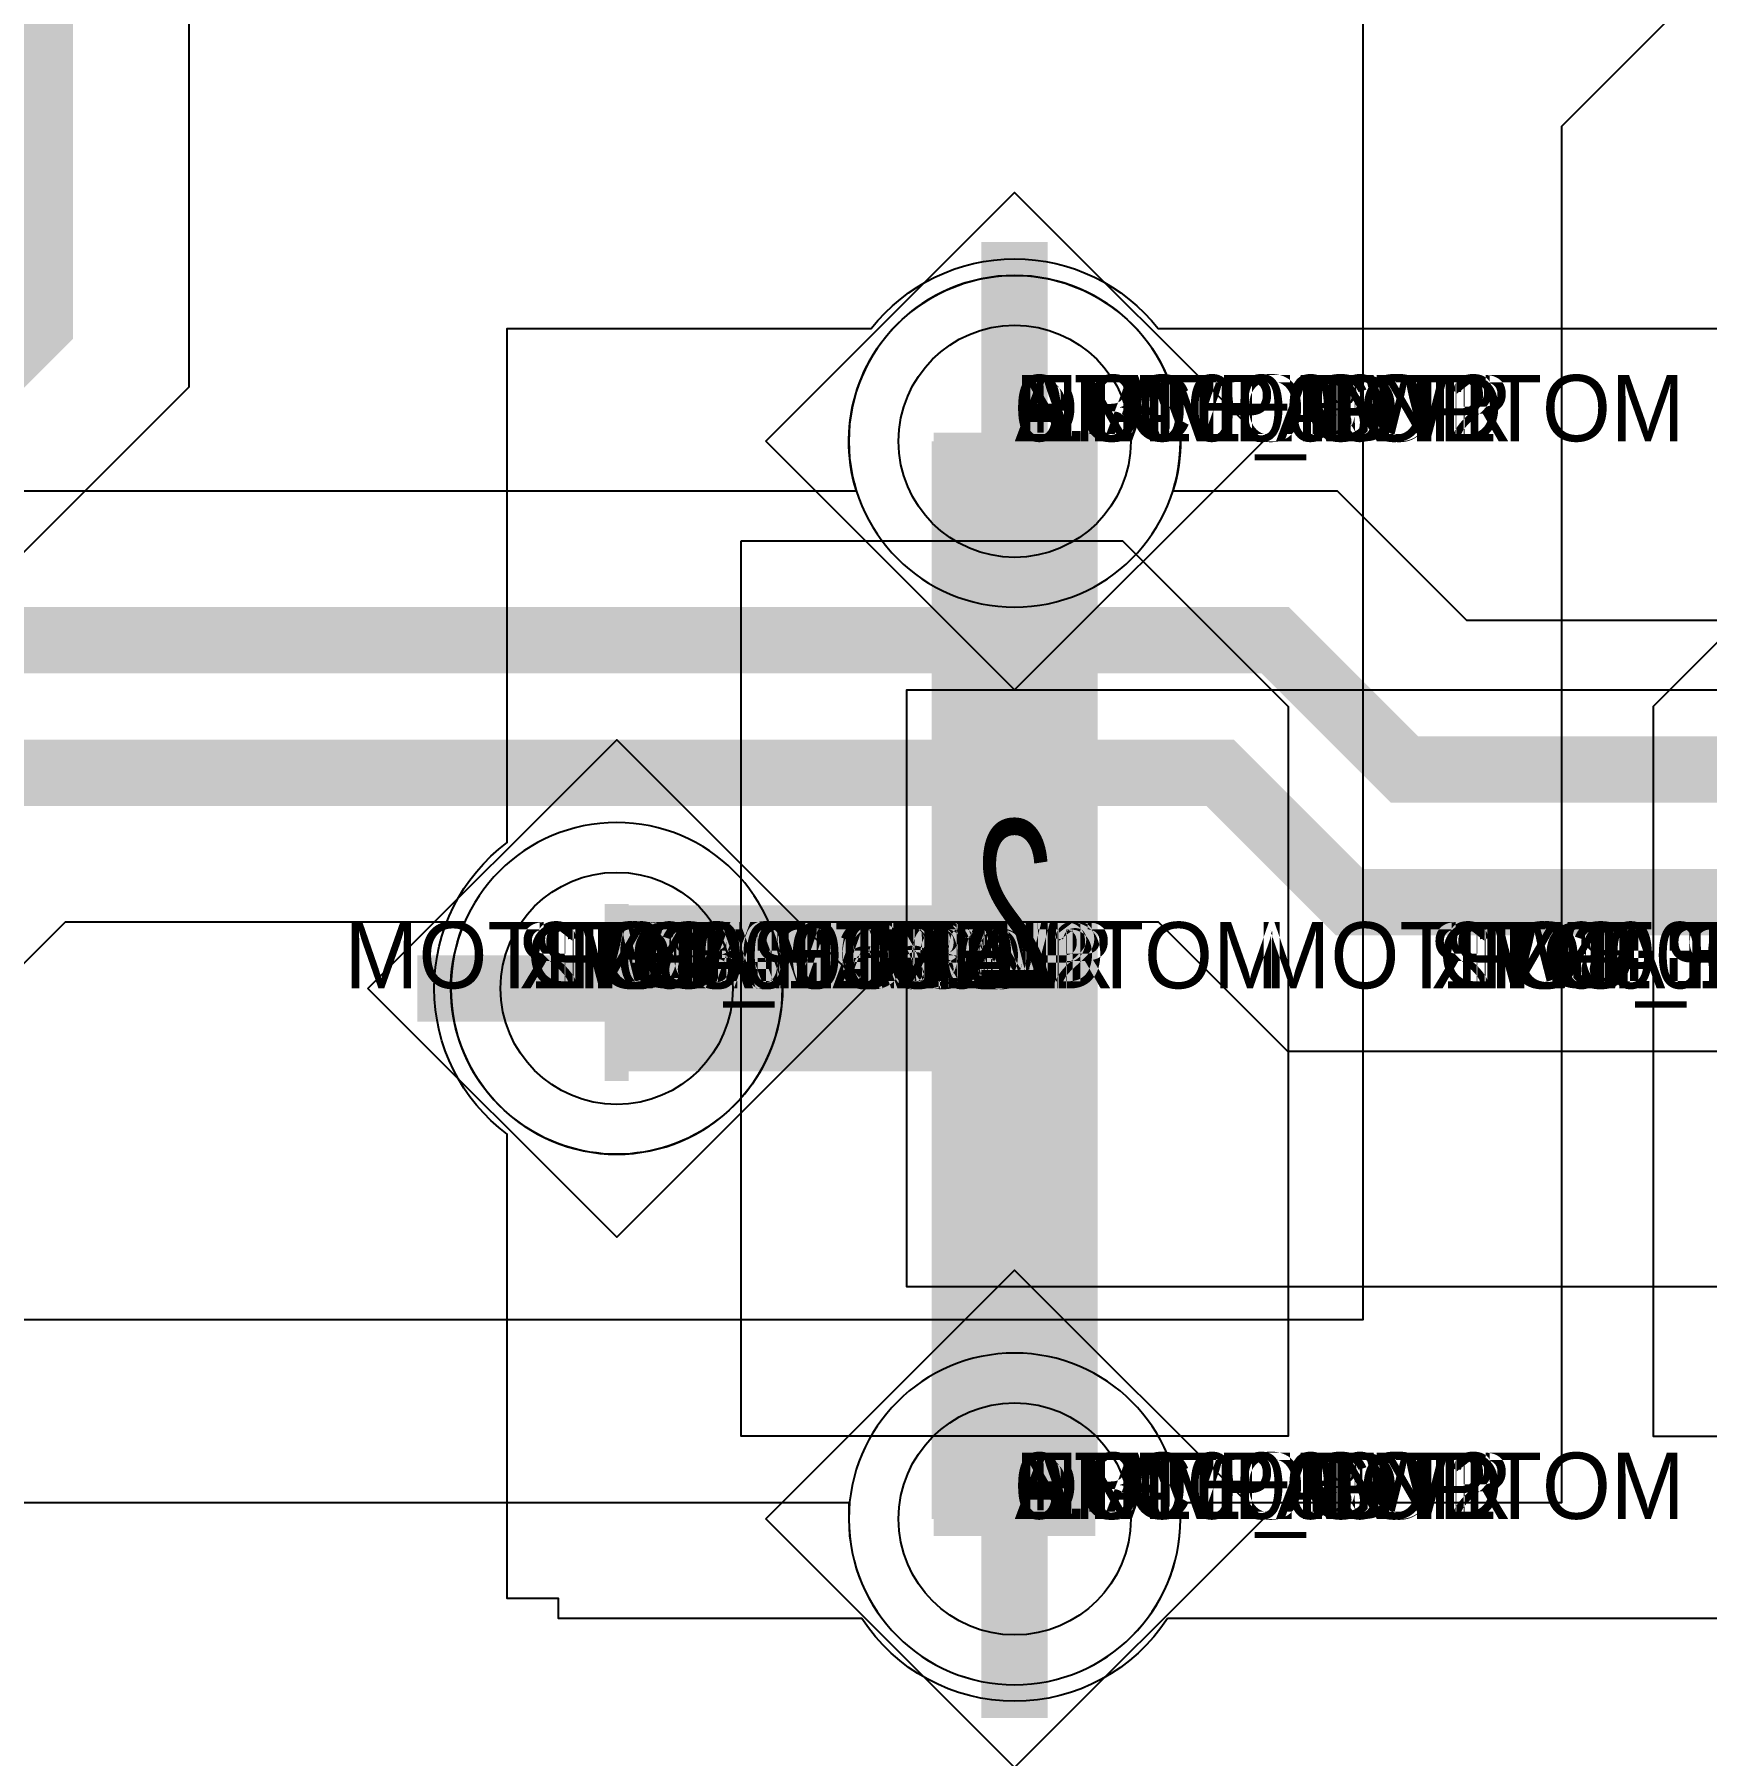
# Model space of a CAD drawing. Extents: x 0 to 323, y 0 to 320.
# Drawn here: x 60.11 to 65.15, y 259.89 to 265.08 of the extents above; entities that cross this region are included whole.
import ezdxf
from ezdxf.enums import TextEntityAlignment as Align

# ---------------------------------------------------------------- set-up
doc = ezdxf.new("R2010")
doc.units = 0
doc.header["$MEASUREMENT"] = 0
doc.layers.get('0').update_dxf_attribs({"linetype": 'CONTINUOUS'})
for name, color, linetype in [('CDN_FIGURES', 7, 'CONTINUOUS'), ('ETCH_BOTTOM', 7, 'CONTINUOUS'), ('ETCH_GND', 3, 'CONTINUOUS'), ('ETCH_INT1', 4, 'CONTINUOUS'), ('ETCH_INT2', 5, 'CONTINUOUS'), ('ETCH_PWR', 6, 'CONTINUOUS'), ('ETCH_TOP', 2, 'CONTINUOUS'), ('MANUFACTURING_NCLEGEND-1-6', 8, 'CONTINUOUS'), ('PACKAGE_GEOMETRY_ASSEMBLY_TOP', 11, 'CONTINUOUS'), ('PACKAGE_GEOMETRY_PIN_NUMBER', 9, 'CONTINUOUS')]:
    doc.layers.add(name, color=color, linetype=linetype)

# ---------------------------------------------------------------- blocks, each defined once
blk = doc.blocks.new('PAD_INFO')
for tag in ['SHAPE_TYPE', 'PAD_HEIGHT', 'PAD_LAYER', 'PAD_TYPE', 'PAD_WIDTH']:
    blk.add_attdef(tag, (0, 0), '', height=0.2)
at = {"flags": 2}
blk.add_attdef('CDN_TYPE', (0, 0), '', height=0.2, dxfattribs=at)
blk = doc.blocks.new('DRILL_INFO')
at = {"flags": 2}
blk.add_attdef('CDN_TYPE', (0, 0), '', height=0.2, dxfattribs=at)
for tag in ['FSHAPE', 'FCHAR', 'DRILL_HEIGHT', 'DIAMETER', 'PLATED', 'DRILL_WIDTH']:
    blk.add_attdef(tag, (0, 0), '', height=0.2)
blk = doc.blocks.new('VIA0700X0300')
at = {"layer": 'ETCH_BOTTOM'}
blk.add_circle((0, 0), 0.35, dxfattribs=at)
at = {"layer": 'ETCH_GND'}
blk.add_circle((0, 0), 0.35, dxfattribs=at)
at = {"layer": 'ETCH_INT1'}
blk.add_circle((0, 0), 0.35, dxfattribs=at)
at = {"layer": 'ETCH_INT2'}
blk.add_circle((0, 0), 0.35, dxfattribs=at)
at = {"layer": 'ETCH_PWR'}
blk.add_circle((0, 0), 0.35, dxfattribs=at)
at = {"layer": 'ETCH_TOP'}
blk.add_circle((0, 0), 0.35, dxfattribs=at)
ref = blk.add_blockref('PAD_INFO', (0, 0))
ref.add_attrib('PAD_LAYER', 'ETCH_TOP', (0, 0), dxfattribs={"height": 0.2})
ref.add_attrib('SHAPE_TYPE', 'NULL', (0, 0), dxfattribs={"height": 0.2})
ref.add_attrib('PAD_TYPE', 'ANTIPAD', (0, 0), dxfattribs={"height": 0.2})
ref.add_attrib('PAD_WIDTH', '0.000000', (0, 0), dxfattribs={"height": 0.2})
ref.add_attrib('PAD_HEIGHT', '0.000000', (0, 0), dxfattribs={"height": 0.2})
ref = blk.add_blockref('PAD_INFO', (0, 0))
ref.add_attrib('PAD_LAYER', 'ETCH_GND', (0, 0), dxfattribs={"height": 0.2})
ref.add_attrib('SHAPE_TYPE', 'NULL', (0, 0), dxfattribs={"height": 0.2})
ref.add_attrib('PAD_TYPE', 'ANTIPAD', (0, 0), dxfattribs={"height": 0.2})
ref.add_attrib('PAD_WIDTH', '0.000000', (0, 0), dxfattribs={"height": 0.2})
ref.add_attrib('PAD_HEIGHT', '0.000000', (0, 0), dxfattribs={"height": 0.2})
ref = blk.add_blockref('PAD_INFO', (0, 0))
ref.add_attrib('PAD_LAYER', 'ETCH_INT1', (0, 0), dxfattribs={"height": 0.2})
ref.add_attrib('SHAPE_TYPE', 'NULL', (0, 0), dxfattribs={"height": 0.2})
ref.add_attrib('PAD_TYPE', 'ANTIPAD', (0, 0), dxfattribs={"height": 0.2})
ref.add_attrib('PAD_WIDTH', '0.000000', (0, 0), dxfattribs={"height": 0.2})
ref.add_attrib('PAD_HEIGHT', '0.000000', (0, 0), dxfattribs={"height": 0.2})
ref = blk.add_blockref('PAD_INFO', (0, 0))
ref.add_attrib('PAD_LAYER', 'ETCH_INT2', (0, 0), dxfattribs={"height": 0.2})
ref.add_attrib('SHAPE_TYPE', 'NULL', (0, 0), dxfattribs={"height": 0.2})
ref.add_attrib('PAD_TYPE', 'ANTIPAD', (0, 0), dxfattribs={"height": 0.2})
ref.add_attrib('PAD_WIDTH', '0.000000', (0, 0), dxfattribs={"height": 0.2})
ref.add_attrib('PAD_HEIGHT', '0.000000', (0, 0), dxfattribs={"height": 0.2})
ref = blk.add_blockref('PAD_INFO', (0, 0))
ref.add_attrib('PAD_LAYER', 'ETCH_PWR', (0, 0), dxfattribs={"height": 0.2})
ref.add_attrib('SHAPE_TYPE', 'NULL', (0, 0), dxfattribs={"height": 0.2})
ref.add_attrib('PAD_TYPE', 'ANTIPAD', (0, 0), dxfattribs={"height": 0.2})
ref.add_attrib('PAD_WIDTH', '0.000000', (0, 0), dxfattribs={"height": 0.2})
ref.add_attrib('PAD_HEIGHT', '0.000000', (0, 0), dxfattribs={"height": 0.2})
ref = blk.add_blockref('PAD_INFO', (0, 0))
ref.add_attrib('PAD_LAYER', 'ETCH_BOTTOM', (0, 0), dxfattribs={"height": 0.2})
ref.add_attrib('SHAPE_TYPE', 'NULL', (0, 0), dxfattribs={"height": 0.2})
ref.add_attrib('PAD_TYPE', 'ANTIPAD', (0, 0), dxfattribs={"height": 0.2})
ref.add_attrib('PAD_WIDTH', '0.000000', (0, 0), dxfattribs={"height": 0.2})
ref.add_attrib('PAD_HEIGHT', '0.000000', (0, 0), dxfattribs={"height": 0.2})
ref = blk.add_blockref('PAD_INFO', (0, 0))
ref.add_attrib('PAD_LAYER', 'ETCH_TOP', (0, 0), dxfattribs={"height": 0.2})
ref.add_attrib('SHAPE_TYPE', 'NULL', (0, 0), dxfattribs={"height": 0.2})
ref.add_attrib('PAD_TYPE', 'THERMAL', (0, 0), dxfattribs={"height": 0.2})
ref.add_attrib('PAD_WIDTH', '0.000000', (0, 0), dxfattribs={"height": 0.2})
ref.add_attrib('PAD_HEIGHT', '0.000000', (0, 0), dxfattribs={"height": 0.2})
ref = blk.add_blockref('PAD_INFO', (0, 0))
ref.add_attrib('PAD_LAYER', 'ETCH_GND', (0, 0), dxfattribs={"height": 0.2})
ref.add_attrib('SHAPE_TYPE', 'NULL', (0, 0), dxfattribs={"height": 0.2})
ref.add_attrib('PAD_TYPE', 'THERMAL', (0, 0), dxfattribs={"height": 0.2})
ref.add_attrib('PAD_WIDTH', '0.000000', (0, 0), dxfattribs={"height": 0.2})
ref.add_attrib('PAD_HEIGHT', '0.000000', (0, 0), dxfattribs={"height": 0.2})
ref = blk.add_blockref('PAD_INFO', (0, 0))
ref.add_attrib('PAD_LAYER', 'ETCH_INT1', (0, 0), dxfattribs={"height": 0.2})
ref.add_attrib('SHAPE_TYPE', 'NULL', (0, 0), dxfattribs={"height": 0.2})
ref.add_attrib('PAD_TYPE', 'THERMAL', (0, 0), dxfattribs={"height": 0.2})
ref.add_attrib('PAD_WIDTH', '0.000000', (0, 0), dxfattribs={"height": 0.2})
ref.add_attrib('PAD_HEIGHT', '0.000000', (0, 0), dxfattribs={"height": 0.2})
ref = blk.add_blockref('PAD_INFO', (0, 0))
ref.add_attrib('PAD_LAYER', 'ETCH_INT2', (0, 0), dxfattribs={"height": 0.2})
ref.add_attrib('SHAPE_TYPE', 'NULL', (0, 0), dxfattribs={"height": 0.2})
ref.add_attrib('PAD_TYPE', 'THERMAL', (0, 0), dxfattribs={"height": 0.2})
ref.add_attrib('PAD_WIDTH', '0.000000', (0, 0), dxfattribs={"height": 0.2})
ref.add_attrib('PAD_HEIGHT', '0.000000', (0, 0), dxfattribs={"height": 0.2})
ref = blk.add_blockref('PAD_INFO', (0, 0))
ref.add_attrib('PAD_LAYER', 'ETCH_PWR', (0, 0), dxfattribs={"height": 0.2})
ref.add_attrib('SHAPE_TYPE', 'NULL', (0, 0), dxfattribs={"height": 0.2})
ref.add_attrib('PAD_TYPE', 'THERMAL', (0, 0), dxfattribs={"height": 0.2})
ref.add_attrib('PAD_WIDTH', '0.000000', (0, 0), dxfattribs={"height": 0.2})
ref.add_attrib('PAD_HEIGHT', '0.000000', (0, 0), dxfattribs={"height": 0.2})
ref = blk.add_blockref('PAD_INFO', (0, 0))
ref.add_attrib('PAD_LAYER', 'ETCH_BOTTOM', (0, 0), dxfattribs={"height": 0.2})
ref.add_attrib('SHAPE_TYPE', 'NULL', (0, 0), dxfattribs={"height": 0.2})
ref.add_attrib('PAD_TYPE', 'THERMAL', (0, 0), dxfattribs={"height": 0.2})
ref.add_attrib('PAD_WIDTH', '0.000000', (0, 0), dxfattribs={"height": 0.2})
ref.add_attrib('PAD_HEIGHT', '0.000000', (0, 0), dxfattribs={"height": 0.2})
ref = blk.add_blockref('PAD_INFO', (0, 0))
ref.add_attrib('PAD_LAYER', 'ETCH_TOP', (0, 0), dxfattribs={"height": 0.2})
ref.add_attrib('SHAPE_TYPE', 'CIRCLE', (0, 0), dxfattribs={"height": 0.2})
ref.add_attrib('PAD_TYPE', 'REGULAR', (0, 0), dxfattribs={"height": 0.2})
ref.add_attrib('PAD_WIDTH', '0.700000', (0, 0), dxfattribs={"height": 0.2})
ref.add_attrib('PAD_HEIGHT', '0.700000', (0, 0), dxfattribs={"height": 0.2})
ref = blk.add_blockref('PAD_INFO', (0, 0))
ref.add_attrib('PAD_LAYER', 'ETCH_GND', (0, 0), dxfattribs={"height": 0.2})
ref.add_attrib('SHAPE_TYPE', 'CIRCLE', (0, 0), dxfattribs={"height": 0.2})
ref.add_attrib('PAD_TYPE', 'REGULAR', (0, 0), dxfattribs={"height": 0.2})
ref.add_attrib('PAD_WIDTH', '0.700000', (0, 0), dxfattribs={"height": 0.2})
ref.add_attrib('PAD_HEIGHT', '0.700000', (0, 0), dxfattribs={"height": 0.2})
ref = blk.add_blockref('PAD_INFO', (0, 0))
ref.add_attrib('PAD_LAYER', 'ETCH_INT1', (0, 0), dxfattribs={"height": 0.2})
ref.add_attrib('SHAPE_TYPE', 'CIRCLE', (0, 0), dxfattribs={"height": 0.2})
ref.add_attrib('PAD_TYPE', 'REGULAR', (0, 0), dxfattribs={"height": 0.2})
ref.add_attrib('PAD_WIDTH', '0.700000', (0, 0), dxfattribs={"height": 0.2})
ref.add_attrib('PAD_HEIGHT', '0.700000', (0, 0), dxfattribs={"height": 0.2})
ref = blk.add_blockref('PAD_INFO', (0, 0))
ref.add_attrib('PAD_LAYER', 'ETCH_INT2', (0, 0), dxfattribs={"height": 0.2})
ref.add_attrib('SHAPE_TYPE', 'CIRCLE', (0, 0), dxfattribs={"height": 0.2})
ref.add_attrib('PAD_TYPE', 'REGULAR', (0, 0), dxfattribs={"height": 0.2})
ref.add_attrib('PAD_WIDTH', '0.700000', (0, 0), dxfattribs={"height": 0.2})
ref.add_attrib('PAD_HEIGHT', '0.700000', (0, 0), dxfattribs={"height": 0.2})
ref = blk.add_blockref('PAD_INFO', (0, 0))
ref.add_attrib('PAD_LAYER', 'ETCH_PWR', (0, 0), dxfattribs={"height": 0.2})
ref.add_attrib('SHAPE_TYPE', 'CIRCLE', (0, 0), dxfattribs={"height": 0.2})
ref.add_attrib('PAD_TYPE', 'REGULAR', (0, 0), dxfattribs={"height": 0.2})
ref.add_attrib('PAD_WIDTH', '0.700000', (0, 0), dxfattribs={"height": 0.2})
ref.add_attrib('PAD_HEIGHT', '0.700000', (0, 0), dxfattribs={"height": 0.2})
ref = blk.add_blockref('PAD_INFO', (0, 0))
ref.add_attrib('PAD_LAYER', 'ETCH_BOTTOM', (0, 0), dxfattribs={"height": 0.2})
ref.add_attrib('SHAPE_TYPE', 'CIRCLE', (0, 0), dxfattribs={"height": 0.2})
ref.add_attrib('PAD_TYPE', 'REGULAR', (0, 0), dxfattribs={"height": 0.2})
ref.add_attrib('PAD_WIDTH', '0.700000', (0, 0), dxfattribs={"height": 0.2})
ref.add_attrib('PAD_HEIGHT', '0.700000', (0, 0), dxfattribs={"height": 0.2})
ref = blk.add_blockref('DRILL_INFO', (0, 0))
ref.add_attrib('DIAMETER', '0.300000', (0, 0), dxfattribs={"height": 0.2})
ref.add_attrib('PLATED', 'PLATED', (0, 0), dxfattribs={"height": 0.2})
ref.add_attrib('FSHAPE', 'DIAMOND', (0, 0), dxfattribs={"height": 0.2})
ref.add_attrib('FCHAR', '+', (0, 0), dxfattribs={"height": 0.2})
ref.add_attrib('DRILL_WIDTH', '1.500000', (0, 0), dxfattribs={"height": 0.2})
ref.add_attrib('DRILL_HEIGHT', '1.500000', (0, 0), dxfattribs={"height": 0.2})
for tag in ['CDN_TYPE', 'PIN']:
    blk.add_attdef(tag, (0, 0), '', height=0.2)
at = {"flags": 2}
for tag in ['PSTKNAME', 'BBV']:
    blk.add_attdef(tag, (0, 0), '', height=0.2, dxfattribs=at)
blk = doc.blocks.new('FIGURE_DIAMOND')
at = {"layer": 'CDN_FIGURES'}
blk.add_lwpolyline([(-0.5, 0), (0, 0.5), (0.5, 0), (0, -0.5)], close=True, dxfattribs=at)
blk = doc.blocks.new('RC1650X2700TS_C1')
at = {"layer": 'ETCH_TOP'}
blk.add_lwpolyline([(0.825, 1.35), (-0.325, 1.35), (-0.825, 0.85), (-0.825, -1.35), (0.825, -1.35)], close=True, dxfattribs=at)
ref = blk.add_blockref('PAD_INFO', (0, 0))
ref.add_attrib('PAD_LAYER', 'ETCH_TOP', (0, 0), dxfattribs={"height": 0.2})
ref.add_attrib('SHAPE_TYPE', 'NULL', (0, 0), dxfattribs={"height": 0.2})
ref.add_attrib('PAD_TYPE', 'ANTIPAD', (0, 0), dxfattribs={"height": 0.2})
ref.add_attrib('PAD_WIDTH', '0.000000', (0, 0), dxfattribs={"height": 0.2})
ref.add_attrib('PAD_HEIGHT', '0.000000', (0, 0), dxfattribs={"height": 0.2})
ref = blk.add_blockref('PAD_INFO', (0, 0))
ref.add_attrib('PAD_LAYER', 'ETCH_GND', (0, 0), dxfattribs={"height": 0.2})
ref.add_attrib('SHAPE_TYPE', 'NULL', (0, 0), dxfattribs={"height": 0.2})
ref.add_attrib('PAD_TYPE', 'ANTIPAD', (0, 0), dxfattribs={"height": 0.2})
ref.add_attrib('PAD_WIDTH', '0.000000', (0, 0), dxfattribs={"height": 0.2})
ref.add_attrib('PAD_HEIGHT', '0.000000', (0, 0), dxfattribs={"height": 0.2})
ref = blk.add_blockref('PAD_INFO', (0, 0))
ref.add_attrib('PAD_LAYER', 'ETCH_INT1', (0, 0), dxfattribs={"height": 0.2})
ref.add_attrib('SHAPE_TYPE', 'NULL', (0, 0), dxfattribs={"height": 0.2})
ref.add_attrib('PAD_TYPE', 'ANTIPAD', (0, 0), dxfattribs={"height": 0.2})
ref.add_attrib('PAD_WIDTH', '0.000000', (0, 0), dxfattribs={"height": 0.2})
ref.add_attrib('PAD_HEIGHT', '0.000000', (0, 0), dxfattribs={"height": 0.2})
ref = blk.add_blockref('PAD_INFO', (0, 0))
ref.add_attrib('PAD_LAYER', 'ETCH_INT2', (0, 0), dxfattribs={"height": 0.2})
ref.add_attrib('SHAPE_TYPE', 'NULL', (0, 0), dxfattribs={"height": 0.2})
ref.add_attrib('PAD_TYPE', 'ANTIPAD', (0, 0), dxfattribs={"height": 0.2})
ref.add_attrib('PAD_WIDTH', '0.000000', (0, 0), dxfattribs={"height": 0.2})
ref.add_attrib('PAD_HEIGHT', '0.000000', (0, 0), dxfattribs={"height": 0.2})
ref = blk.add_blockref('PAD_INFO', (0, 0))
ref.add_attrib('PAD_LAYER', 'ETCH_PWR', (0, 0), dxfattribs={"height": 0.2})
ref.add_attrib('SHAPE_TYPE', 'NULL', (0, 0), dxfattribs={"height": 0.2})
ref.add_attrib('PAD_TYPE', 'ANTIPAD', (0, 0), dxfattribs={"height": 0.2})
ref.add_attrib('PAD_WIDTH', '0.000000', (0, 0), dxfattribs={"height": 0.2})
ref.add_attrib('PAD_HEIGHT', '0.000000', (0, 0), dxfattribs={"height": 0.2})
ref = blk.add_blockref('PAD_INFO', (0, 0))
ref.add_attrib('PAD_LAYER', 'ETCH_BOTTOM', (0, 0), dxfattribs={"height": 0.2})
ref.add_attrib('SHAPE_TYPE', 'NULL', (0, 0), dxfattribs={"height": 0.2})
ref.add_attrib('PAD_TYPE', 'ANTIPAD', (0, 0), dxfattribs={"height": 0.2})
ref.add_attrib('PAD_WIDTH', '0.000000', (0, 0), dxfattribs={"height": 0.2})
ref.add_attrib('PAD_HEIGHT', '0.000000', (0, 0), dxfattribs={"height": 0.2})
ref = blk.add_blockref('PAD_INFO', (0, 0))
ref.add_attrib('PAD_LAYER', 'ETCH_TOP', (0, 0), dxfattribs={"height": 0.2})
ref.add_attrib('SHAPE_TYPE', 'NULL', (0, 0), dxfattribs={"height": 0.2})
ref.add_attrib('PAD_TYPE', 'THERMAL', (0, 0), dxfattribs={"height": 0.2})
ref.add_attrib('PAD_WIDTH', '0.000000', (0, 0), dxfattribs={"height": 0.2})
ref.add_attrib('PAD_HEIGHT', '0.000000', (0, 0), dxfattribs={"height": 0.2})
ref = blk.add_blockref('PAD_INFO', (0, 0))
ref.add_attrib('PAD_LAYER', 'ETCH_GND', (0, 0), dxfattribs={"height": 0.2})
ref.add_attrib('SHAPE_TYPE', 'NULL', (0, 0), dxfattribs={"height": 0.2})
ref.add_attrib('PAD_TYPE', 'THERMAL', (0, 0), dxfattribs={"height": 0.2})
ref.add_attrib('PAD_WIDTH', '0.000000', (0, 0), dxfattribs={"height": 0.2})
ref.add_attrib('PAD_HEIGHT', '0.000000', (0, 0), dxfattribs={"height": 0.2})
ref = blk.add_blockref('PAD_INFO', (0, 0))
ref.add_attrib('PAD_LAYER', 'ETCH_INT1', (0, 0), dxfattribs={"height": 0.2})
ref.add_attrib('SHAPE_TYPE', 'NULL', (0, 0), dxfattribs={"height": 0.2})
ref.add_attrib('PAD_TYPE', 'THERMAL', (0, 0), dxfattribs={"height": 0.2})
ref.add_attrib('PAD_WIDTH', '0.000000', (0, 0), dxfattribs={"height": 0.2})
ref.add_attrib('PAD_HEIGHT', '0.000000', (0, 0), dxfattribs={"height": 0.2})
ref = blk.add_blockref('PAD_INFO', (0, 0))
ref.add_attrib('PAD_LAYER', 'ETCH_INT2', (0, 0), dxfattribs={"height": 0.2})
ref.add_attrib('SHAPE_TYPE', 'NULL', (0, 0), dxfattribs={"height": 0.2})
ref.add_attrib('PAD_TYPE', 'THERMAL', (0, 0), dxfattribs={"height": 0.2})
ref.add_attrib('PAD_WIDTH', '0.000000', (0, 0), dxfattribs={"height": 0.2})
ref.add_attrib('PAD_HEIGHT', '0.000000', (0, 0), dxfattribs={"height": 0.2})
ref = blk.add_blockref('PAD_INFO', (0, 0))
ref.add_attrib('PAD_LAYER', 'ETCH_PWR', (0, 0), dxfattribs={"height": 0.2})
ref.add_attrib('SHAPE_TYPE', 'NULL', (0, 0), dxfattribs={"height": 0.2})
ref.add_attrib('PAD_TYPE', 'THERMAL', (0, 0), dxfattribs={"height": 0.2})
ref.add_attrib('PAD_WIDTH', '0.000000', (0, 0), dxfattribs={"height": 0.2})
ref.add_attrib('PAD_HEIGHT', '0.000000', (0, 0), dxfattribs={"height": 0.2})
ref = blk.add_blockref('PAD_INFO', (0, 0))
ref.add_attrib('PAD_LAYER', 'ETCH_BOTTOM', (0, 0), dxfattribs={"height": 0.2})
ref.add_attrib('SHAPE_TYPE', 'NULL', (0, 0), dxfattribs={"height": 0.2})
ref.add_attrib('PAD_TYPE', 'THERMAL', (0, 0), dxfattribs={"height": 0.2})
ref.add_attrib('PAD_WIDTH', '0.000000', (0, 0), dxfattribs={"height": 0.2})
ref.add_attrib('PAD_HEIGHT', '0.000000', (0, 0), dxfattribs={"height": 0.2})
ref = blk.add_blockref('PAD_INFO', (0, 0))
ref.add_attrib('PAD_LAYER', 'ETCH_GND', (0, 0), dxfattribs={"height": 0.2})
ref.add_attrib('SHAPE_TYPE', 'NULL', (0, 0), dxfattribs={"height": 0.2})
ref.add_attrib('PAD_TYPE', 'REGULAR', (0, 0), dxfattribs={"height": 0.2})
ref.add_attrib('PAD_WIDTH', '0.000000', (0, 0), dxfattribs={"height": 0.2})
ref.add_attrib('PAD_HEIGHT', '0.000000', (0, 0), dxfattribs={"height": 0.2})
ref = blk.add_blockref('PAD_INFO', (0, 0))
ref.add_attrib('PAD_LAYER', 'ETCH_INT1', (0, 0), dxfattribs={"height": 0.2})
ref.add_attrib('SHAPE_TYPE', 'NULL', (0, 0), dxfattribs={"height": 0.2})
ref.add_attrib('PAD_TYPE', 'REGULAR', (0, 0), dxfattribs={"height": 0.2})
ref.add_attrib('PAD_WIDTH', '0.000000', (0, 0), dxfattribs={"height": 0.2})
ref.add_attrib('PAD_HEIGHT', '0.000000', (0, 0), dxfattribs={"height": 0.2})
ref = blk.add_blockref('PAD_INFO', (0, 0))
ref.add_attrib('PAD_LAYER', 'ETCH_INT2', (0, 0), dxfattribs={"height": 0.2})
ref.add_attrib('SHAPE_TYPE', 'NULL', (0, 0), dxfattribs={"height": 0.2})
ref.add_attrib('PAD_TYPE', 'REGULAR', (0, 0), dxfattribs={"height": 0.2})
ref.add_attrib('PAD_WIDTH', '0.000000', (0, 0), dxfattribs={"height": 0.2})
ref.add_attrib('PAD_HEIGHT', '0.000000', (0, 0), dxfattribs={"height": 0.2})
ref = blk.add_blockref('PAD_INFO', (0, 0))
ref.add_attrib('PAD_LAYER', 'ETCH_PWR', (0, 0), dxfattribs={"height": 0.2})
ref.add_attrib('SHAPE_TYPE', 'NULL', (0, 0), dxfattribs={"height": 0.2})
ref.add_attrib('PAD_TYPE', 'REGULAR', (0, 0), dxfattribs={"height": 0.2})
ref.add_attrib('PAD_WIDTH', '0.000000', (0, 0), dxfattribs={"height": 0.2})
ref.add_attrib('PAD_HEIGHT', '0.000000', (0, 0), dxfattribs={"height": 0.2})
ref = blk.add_blockref('PAD_INFO', (0, 0))
ref.add_attrib('PAD_LAYER', 'ETCH_BOTTOM', (0, 0), dxfattribs={"height": 0.2})
ref.add_attrib('SHAPE_TYPE', 'NULL', (0, 0), dxfattribs={"height": 0.2})
ref.add_attrib('PAD_TYPE', 'REGULAR', (0, 0), dxfattribs={"height": 0.2})
ref.add_attrib('PAD_WIDTH', '0.000000', (0, 0), dxfattribs={"height": 0.2})
ref.add_attrib('PAD_HEIGHT', '0.000000', (0, 0), dxfattribs={"height": 0.2})
ref = blk.add_blockref('DRILL_INFO', (0, 0))
ref.add_attrib('DIAMETER', '0.000000', (0, 0), dxfattribs={"height": 0.2})
ref.add_attrib('PLATED', 'PLATED', (0, 0), dxfattribs={"height": 0.2})
ref.add_attrib('FSHAPE', 'NULL', (0, 0), dxfattribs={"height": 0.2})
ref.add_attrib('DRILL_WIDTH', '0.000000', (0, 0), dxfattribs={"height": 0.2})
ref.add_attrib('DRILL_HEIGHT', '0.000000', (0, 0), dxfattribs={"height": 0.2})
ref = blk.add_blockref('PAD_INFO', (0, 0))
ref.add_attrib('PAD_LAYER', 'ETCH_TOP', (0, 0), dxfattribs={"height": 0.2})
ref.add_attrib('SHAPE_TYPE', 'SHAPE', (0, 0), dxfattribs={"height": 0.2})
ref.add_attrib('PAD_TYPE', 'REGULAR', (0, 0), dxfattribs={"height": 0.2})
ref.add_attrib('PAD_WIDTH', '1.650000', (0, 0), dxfattribs={"height": 0.2})
ref.add_attrib('PAD_HEIGHT', '2.700000', (0, 0), dxfattribs={"height": 0.2})
for tag in ['CDN_TYPE', 'PIN']:
    blk.add_attdef(tag, (0, 0), '', height=0.2)
at = {"flags": 2}
for tag in ['PSTKNAME', 'BBV']:
    blk.add_attdef(tag, (0, 0), '', height=0.2, dxfattribs=at)
blk = doc.blocks.new('RC1650X2700TS_C')
at = {"layer": 'ETCH_TOP'}
blk.add_lwpolyline([(-0.825, 1.35), (0.325, 1.35), (0.825, 0.85), (0.825, -1.35), (-0.825, -1.35)], close=True, dxfattribs=at)
ref = blk.add_blockref('PAD_INFO', (0, 0))
ref.add_attrib('PAD_LAYER', 'ETCH_TOP', (0, 0), dxfattribs={"height": 0.2})
ref.add_attrib('SHAPE_TYPE', 'NULL', (0, 0), dxfattribs={"height": 0.2})
ref.add_attrib('PAD_TYPE', 'ANTIPAD', (0, 0), dxfattribs={"height": 0.2})
ref.add_attrib('PAD_WIDTH', '0.000000', (0, 0), dxfattribs={"height": 0.2})
ref.add_attrib('PAD_HEIGHT', '0.000000', (0, 0), dxfattribs={"height": 0.2})
ref = blk.add_blockref('PAD_INFO', (0, 0))
ref.add_attrib('PAD_LAYER', 'ETCH_GND', (0, 0), dxfattribs={"height": 0.2})
ref.add_attrib('SHAPE_TYPE', 'NULL', (0, 0), dxfattribs={"height": 0.2})
ref.add_attrib('PAD_TYPE', 'ANTIPAD', (0, 0), dxfattribs={"height": 0.2})
ref.add_attrib('PAD_WIDTH', '0.000000', (0, 0), dxfattribs={"height": 0.2})
ref.add_attrib('PAD_HEIGHT', '0.000000', (0, 0), dxfattribs={"height": 0.2})
ref = blk.add_blockref('PAD_INFO', (0, 0))
ref.add_attrib('PAD_LAYER', 'ETCH_INT1', (0, 0), dxfattribs={"height": 0.2})
ref.add_attrib('SHAPE_TYPE', 'NULL', (0, 0), dxfattribs={"height": 0.2})
ref.add_attrib('PAD_TYPE', 'ANTIPAD', (0, 0), dxfattribs={"height": 0.2})
ref.add_attrib('PAD_WIDTH', '0.000000', (0, 0), dxfattribs={"height": 0.2})
ref.add_attrib('PAD_HEIGHT', '0.000000', (0, 0), dxfattribs={"height": 0.2})
ref = blk.add_blockref('PAD_INFO', (0, 0))
ref.add_attrib('PAD_LAYER', 'ETCH_INT2', (0, 0), dxfattribs={"height": 0.2})
ref.add_attrib('SHAPE_TYPE', 'NULL', (0, 0), dxfattribs={"height": 0.2})
ref.add_attrib('PAD_TYPE', 'ANTIPAD', (0, 0), dxfattribs={"height": 0.2})
ref.add_attrib('PAD_WIDTH', '0.000000', (0, 0), dxfattribs={"height": 0.2})
ref.add_attrib('PAD_HEIGHT', '0.000000', (0, 0), dxfattribs={"height": 0.2})
ref = blk.add_blockref('PAD_INFO', (0, 0))
ref.add_attrib('PAD_LAYER', 'ETCH_PWR', (0, 0), dxfattribs={"height": 0.2})
ref.add_attrib('SHAPE_TYPE', 'NULL', (0, 0), dxfattribs={"height": 0.2})
ref.add_attrib('PAD_TYPE', 'ANTIPAD', (0, 0), dxfattribs={"height": 0.2})
ref.add_attrib('PAD_WIDTH', '0.000000', (0, 0), dxfattribs={"height": 0.2})
ref.add_attrib('PAD_HEIGHT', '0.000000', (0, 0), dxfattribs={"height": 0.2})
ref = blk.add_blockref('PAD_INFO', (0, 0))
ref.add_attrib('PAD_LAYER', 'ETCH_BOTTOM', (0, 0), dxfattribs={"height": 0.2})
ref.add_attrib('SHAPE_TYPE', 'NULL', (0, 0), dxfattribs={"height": 0.2})
ref.add_attrib('PAD_TYPE', 'ANTIPAD', (0, 0), dxfattribs={"height": 0.2})
ref.add_attrib('PAD_WIDTH', '0.000000', (0, 0), dxfattribs={"height": 0.2})
ref.add_attrib('PAD_HEIGHT', '0.000000', (0, 0), dxfattribs={"height": 0.2})
ref = blk.add_blockref('PAD_INFO', (0, 0))
ref.add_attrib('PAD_LAYER', 'ETCH_TOP', (0, 0), dxfattribs={"height": 0.2})
ref.add_attrib('SHAPE_TYPE', 'NULL', (0, 0), dxfattribs={"height": 0.2})
ref.add_attrib('PAD_TYPE', 'THERMAL', (0, 0), dxfattribs={"height": 0.2})
ref.add_attrib('PAD_WIDTH', '0.000000', (0, 0), dxfattribs={"height": 0.2})
ref.add_attrib('PAD_HEIGHT', '0.000000', (0, 0), dxfattribs={"height": 0.2})
ref = blk.add_blockref('PAD_INFO', (0, 0))
ref.add_attrib('PAD_LAYER', 'ETCH_GND', (0, 0), dxfattribs={"height": 0.2})
ref.add_attrib('SHAPE_TYPE', 'NULL', (0, 0), dxfattribs={"height": 0.2})
ref.add_attrib('PAD_TYPE', 'THERMAL', (0, 0), dxfattribs={"height": 0.2})
ref.add_attrib('PAD_WIDTH', '0.000000', (0, 0), dxfattribs={"height": 0.2})
ref.add_attrib('PAD_HEIGHT', '0.000000', (0, 0), dxfattribs={"height": 0.2})
ref = blk.add_blockref('PAD_INFO', (0, 0))
ref.add_attrib('PAD_LAYER', 'ETCH_INT1', (0, 0), dxfattribs={"height": 0.2})
ref.add_attrib('SHAPE_TYPE', 'NULL', (0, 0), dxfattribs={"height": 0.2})
ref.add_attrib('PAD_TYPE', 'THERMAL', (0, 0), dxfattribs={"height": 0.2})
ref.add_attrib('PAD_WIDTH', '0.000000', (0, 0), dxfattribs={"height": 0.2})
ref.add_attrib('PAD_HEIGHT', '0.000000', (0, 0), dxfattribs={"height": 0.2})
ref = blk.add_blockref('PAD_INFO', (0, 0))
ref.add_attrib('PAD_LAYER', 'ETCH_INT2', (0, 0), dxfattribs={"height": 0.2})
ref.add_attrib('SHAPE_TYPE', 'NULL', (0, 0), dxfattribs={"height": 0.2})
ref.add_attrib('PAD_TYPE', 'THERMAL', (0, 0), dxfattribs={"height": 0.2})
ref.add_attrib('PAD_WIDTH', '0.000000', (0, 0), dxfattribs={"height": 0.2})
ref.add_attrib('PAD_HEIGHT', '0.000000', (0, 0), dxfattribs={"height": 0.2})
ref = blk.add_blockref('PAD_INFO', (0, 0))
ref.add_attrib('PAD_LAYER', 'ETCH_PWR', (0, 0), dxfattribs={"height": 0.2})
ref.add_attrib('SHAPE_TYPE', 'NULL', (0, 0), dxfattribs={"height": 0.2})
ref.add_attrib('PAD_TYPE', 'THERMAL', (0, 0), dxfattribs={"height": 0.2})
ref.add_attrib('PAD_WIDTH', '0.000000', (0, 0), dxfattribs={"height": 0.2})
ref.add_attrib('PAD_HEIGHT', '0.000000', (0, 0), dxfattribs={"height": 0.2})
ref = blk.add_blockref('PAD_INFO', (0, 0))
ref.add_attrib('PAD_LAYER', 'ETCH_BOTTOM', (0, 0), dxfattribs={"height": 0.2})
ref.add_attrib('SHAPE_TYPE', 'NULL', (0, 0), dxfattribs={"height": 0.2})
ref.add_attrib('PAD_TYPE', 'THERMAL', (0, 0), dxfattribs={"height": 0.2})
ref.add_attrib('PAD_WIDTH', '0.000000', (0, 0), dxfattribs={"height": 0.2})
ref.add_attrib('PAD_HEIGHT', '0.000000', (0, 0), dxfattribs={"height": 0.2})
ref = blk.add_blockref('PAD_INFO', (0, 0))
ref.add_attrib('PAD_LAYER', 'ETCH_GND', (0, 0), dxfattribs={"height": 0.2})
ref.add_attrib('SHAPE_TYPE', 'NULL', (0, 0), dxfattribs={"height": 0.2})
ref.add_attrib('PAD_TYPE', 'REGULAR', (0, 0), dxfattribs={"height": 0.2})
ref.add_attrib('PAD_WIDTH', '0.000000', (0, 0), dxfattribs={"height": 0.2})
ref.add_attrib('PAD_HEIGHT', '0.000000', (0, 0), dxfattribs={"height": 0.2})
ref = blk.add_blockref('PAD_INFO', (0, 0))
ref.add_attrib('PAD_LAYER', 'ETCH_INT1', (0, 0), dxfattribs={"height": 0.2})
ref.add_attrib('SHAPE_TYPE', 'NULL', (0, 0), dxfattribs={"height": 0.2})
ref.add_attrib('PAD_TYPE', 'REGULAR', (0, 0), dxfattribs={"height": 0.2})
ref.add_attrib('PAD_WIDTH', '0.000000', (0, 0), dxfattribs={"height": 0.2})
ref.add_attrib('PAD_HEIGHT', '0.000000', (0, 0), dxfattribs={"height": 0.2})
ref = blk.add_blockref('PAD_INFO', (0, 0))
ref.add_attrib('PAD_LAYER', 'ETCH_INT2', (0, 0), dxfattribs={"height": 0.2})
ref.add_attrib('SHAPE_TYPE', 'NULL', (0, 0), dxfattribs={"height": 0.2})
ref.add_attrib('PAD_TYPE', 'REGULAR', (0, 0), dxfattribs={"height": 0.2})
ref.add_attrib('PAD_WIDTH', '0.000000', (0, 0), dxfattribs={"height": 0.2})
ref.add_attrib('PAD_HEIGHT', '0.000000', (0, 0), dxfattribs={"height": 0.2})
ref = blk.add_blockref('PAD_INFO', (0, 0))
ref.add_attrib('PAD_LAYER', 'ETCH_PWR', (0, 0), dxfattribs={"height": 0.2})
ref.add_attrib('SHAPE_TYPE', 'NULL', (0, 0), dxfattribs={"height": 0.2})
ref.add_attrib('PAD_TYPE', 'REGULAR', (0, 0), dxfattribs={"height": 0.2})
ref.add_attrib('PAD_WIDTH', '0.000000', (0, 0), dxfattribs={"height": 0.2})
ref.add_attrib('PAD_HEIGHT', '0.000000', (0, 0), dxfattribs={"height": 0.2})
ref = blk.add_blockref('PAD_INFO', (0, 0))
ref.add_attrib('PAD_LAYER', 'ETCH_BOTTOM', (0, 0), dxfattribs={"height": 0.2})
ref.add_attrib('SHAPE_TYPE', 'NULL', (0, 0), dxfattribs={"height": 0.2})
ref.add_attrib('PAD_TYPE', 'REGULAR', (0, 0), dxfattribs={"height": 0.2})
ref.add_attrib('PAD_WIDTH', '0.000000', (0, 0), dxfattribs={"height": 0.2})
ref.add_attrib('PAD_HEIGHT', '0.000000', (0, 0), dxfattribs={"height": 0.2})
ref = blk.add_blockref('DRILL_INFO', (0, 0))
ref.add_attrib('DIAMETER', '0.000000', (0, 0), dxfattribs={"height": 0.2})
ref.add_attrib('PLATED', 'PLATED', (0, 0), dxfattribs={"height": 0.2})
ref.add_attrib('FSHAPE', 'NULL', (0, 0), dxfattribs={"height": 0.2})
ref.add_attrib('DRILL_WIDTH', '0.000000', (0, 0), dxfattribs={"height": 0.2})
ref.add_attrib('DRILL_HEIGHT', '0.000000', (0, 0), dxfattribs={"height": 0.2})
ref = blk.add_blockref('PAD_INFO', (0, 0))
ref.add_attrib('PAD_LAYER', 'ETCH_TOP', (0, 0), dxfattribs={"height": 0.2})
ref.add_attrib('SHAPE_TYPE', 'SHAPE', (0, 0), dxfattribs={"height": 0.2})
ref.add_attrib('PAD_TYPE', 'REGULAR', (0, 0), dxfattribs={"height": 0.2})
ref.add_attrib('PAD_WIDTH', '1.650000', (0, 0), dxfattribs={"height": 0.2})
ref.add_attrib('PAD_HEIGHT', '2.700000', (0, 0), dxfattribs={"height": 0.2})
for tag in ['CDN_TYPE', 'PIN']:
    blk.add_attdef(tag, (0, 0), '', height=0.2)
at = {"flags": 2}
for tag in ['PSTKNAME', 'BBV']:
    blk.add_attdef(tag, (0, 0), '', height=0.2, dxfattribs=at)
blk = doc.blocks.new('F94')
at = {"layer": 'PACKAGE_GEOMETRY_ASSEMBLY_TOP'}
blk.add_lwpolyline([(-0.325, -0.9), (3.075, -0.9), (3.075, 0.9), (-0.325, 0.9)], close=True, dxfattribs=at)
at = {"layer": 'ETCH_TOP'}
ref = blk.add_blockref('RC1650X2700TS_C', (0, 0), dxfattribs=at)
ref.add_attrib('CDN_TYPE', 'PIN', (0, 0), dxfattribs={"height": 0.2})
ref.add_attrib('PIN', '1', (0, 0), dxfattribs={"height": 0.2})
ref = blk.add_blockref('RC1650X2700TS_C1', (2.75, 0), dxfattribs=at)
ref.add_attrib('CDN_TYPE', 'PIN', (0, 0), dxfattribs={"height": 0.2})
ref.add_attrib('PIN', '2', (0, 0), dxfattribs={"height": 0.2})
at = {"flags": 2}
for tag in ['SYMBOL_TYPE', 'CDN_TYPE', 'REFDES']:
    blk.add_attdef(tag, (0, 0), '', height=0.2, dxfattribs=at)

msp = doc.modelspace()

# ---------------------------------------------------------------- linework, layer by layer
at = {"layer": 'ETCH_BOTTOM'}
for points in [[(63.0626, 263.8555, 0.2, 0.2, 0), (63.0626, 264.4563, 0.2, 0.2, 0)], [(63.0626, 262.2055, 0.5, 0.5, 0), (63.0626, 263.8555, 0.5, 0.5, 0)], [(63.0626, 262.2055, 0.5, 0.5, 0), (61.8626, 262.2055, 0.5, 0.5, 0)], [(63.0626, 262.2055, 0.5, 0.5, 0), (63.0626, 260.6055, 0.5, 0.5, 0)], [(61.2618, 262.2055, 0.2, 0.2, 0), (61.8626, 262.2055, 0.2, 0.2, 0)], [(63.0626, 260.0047, 0.2, 0.2, 0), (63.0626, 260.6055, 0.2, 0.2, 0)]]:
    msp.add_lwpolyline(points, format="xyseb", dxfattribs=at)
msp.add_lwpolyline([(63.5236, 260.3054, -0.542242), (62.6016, 260.3054), (61.6875, 260.3054), (61.6875, 260.3655), (61.5326, 260.3655), (61.5326, 261.7654, -0.500068), (61.5326, 262.6456), (61.5326, 264.1955), (62.6302, 264.1955, -0.485808), (63.495, 264.1955), (67.1826, 264.1955), (67.1826, 264.1459, -0.377971), (67.7077, 263.5505), (67.7077, 263.5005, -0.198912), (67.5319, 263.0762), (67.1877, 262.7319), (67.1877, 260.3054)], format="xyb", close=True, dxfattribs=at)
at = {"layer": 'ETCH_INT1'}
for points, format in [([(59.6605, 263.7056), (62.5855, 263.7056, -1.362386), (63.5397, 263.7056), (64.035, 263.7056), (64.4249, 263.3156), (66.6661, 263.3156, -1.66478), (67.5491, 263.3156), (73.4621, 263.3156, -9.850769), (73.6631, 263.3156), (73.9219, 263.3156), (74.4119, 263.8056), (79.5133, 263.8056), (79.6633, 263.6556), (79.7623, 263.6556, -2.997003), (80.3629, 263.6556), (83.5321, 263.6556, -1.377485), (84.4831, 263.6556), (90.0542, 263.6556, -1.52703)], "xyb"), ([(91.9769, 263.2055, 0.2, 0.2, 0), (79.4769, 263.2055, 0.2, 0.2, 0), (79.3269, 263.3555, 0.2, 0.2, 0), (74.5983, 263.3555, 0.2, 0.2, 0), (74.1083, 262.8655, 0.2, 0.2, 0), (64.2384, 262.8655, 0.2, 0.2, 0), (63.8485, 263.2555, 0.2, 0.2, 0), (59.8469, 263.2555, 0.2, 0.2, 0), (58.7769, 262.1855, 0.2, 0.2, 0), (56.8483, 262.1855, 0.2, 0.2, 0), (55.7483, 263.2855, 0.2, 0.2, 0), (45.2269, 263.2855, 0.2, 0.2, 0), (43.8669, 261.9255, 0.2, 0.2, 0), (34.8983, 261.9255, 0.2, 0.2, 0), (33.8783, 262.9455, 0.2, 0.2, 0), (22.9769, 262.9455, 0.2, 0.2, 0), (20.1526, 260.1212, 0.2, 0.2, 0), (20.1526, 246.4012, 0.2, 0.2, 0), (15.5969, 241.8455, 0.2, 0.2, 0), (11.4162, 241.8455, 0.2, 0.2, 0), (11.3862, 241.8755, 0.2, 0.2, 0), (9.8126, 241.8755, 0.2, 0.2, 0), (8.9926, 241.0555, 0.2, 0.2, 0), (8.9926, 240.9255, 0.2, 0.2, 0)], "xyseb"), ([(91.8112, 262.8055, 0.2, 0.2, 0), (79.3112, 262.8055, 0.2, 0.2, 0), (79.1612, 262.9555, 0.2, 0.2, 0), (74.764, 262.9555, 0.2, 0.2, 0), (74.274, 262.4655, 0.2, 0.2, 0), (64.0726, 262.4655, 0.2, 0.2, 0), (63.6827, 262.8555, 0.2, 0.2, 0), (60.0126, 262.8555, 0.2, 0.2, 0), (58.9426, 261.7855, 0.2, 0.2, 0), (56.6826, 261.7855, 0.2, 0.2, 0), (55.5826, 262.8855, 0.2, 0.2, 0), (45.3926, 262.8855, 0.2, 0.2, 0), (44.0326, 261.5255, 0.2, 0.2, 0), (34.7326, 261.5255, 0.2, 0.2, 0), (33.7126, 262.5455, 0.2, 0.2, 0), (23.1426, 262.5455, 0.2, 0.2, 0), (20.5526, 259.9555, 0.2, 0.2, 0), (20.5526, 246.2355, 0.2, 0.2, 0), (15.7626, 241.4455, 0.2, 0.2, 0), (11.5126, 241.4455, 0.2, 0.2, 0), (10.9926, 240.9255, 0.2, 0.2, 0)], "xyseb"), ([(91.0855, 262.3554), (79.4127, 262.3554, -1.164978), (78.4355, 262.5054), (75.0629, 262.5054, -1.464793), (74.2707, 262.0154), (63.8861, 262.0154), (63.4962, 262.4054), (62.321, 262.4054, -1.52703), (61.4042, 262.4054), (60.199, 262.4054), (59.129, 261.3354), (56.4962, 261.3354), (55.3962, 262.4354), (45.579, 262.4354), (45.2318, 262.0882, -3.753224), (44.8799, 261.7363), (44.219, 261.0754), (34.5462, 261.0754)], "xyb")]:
    msp.add_lwpolyline(points, format=format, dxfattribs=at)
msp.add_lwpolyline([(63.5627, 260.6055, 1), (62.5625, 260.6055, 1)], format="xyb", close=True, dxfattribs=at)
at = {"layer": 'ETCH_INT2'}
for points in [[(63.0626, 264.3556, 1), (63.0626, 263.3554, 1)], [(61.8626, 262.7056, 1), (61.8626, 261.7054, 1)], [(63.0626, 261.1056, 1), (63.0626, 260.1054, 1)]]:
    msp.add_lwpolyline(points, format="xyb", close=True, dxfattribs=at)
at = {"layer": 'ETCH_PWR'}
for points in [[(64.1126, 265.2055), (64.1126, 261.2055), (56.3602, 261.2055, 0.904553), (55.365, 261.2055), (51.9126, 261.2055), (50.9626, 262.1555), (50.9626, 267.2555)], [(50.4126, 266.9055), (50.4126, 261.8055), (51.5626, 260.6555), (55.8531, 260.6555, 0.009499), (55.8721, 260.6555), (62.5624, 260.6555), (62.5625, 260.6049, 0.998801), (63.5627, 260.6049), (63.5628, 260.6555), (64.7126, 260.6555), (64.7126, 264.8055), (66.0126, 266.1055)]]:
    msp.add_lwpolyline(points, format="xyb", dxfattribs=at)
for points in [[(63.5627, 263.8555, 1), (62.5625, 263.8555, 1)], [(62.3627, 262.2055, 1), (61.3625, 262.2055, 1)]]:
    msp.add_lwpolyline(points, format="xyb", close=True, dxfattribs=at)
at = {"layer": 'ETCH_TOP'}
msp.add_lwpolyline([(60.1226, 266.9455, 0.2, 0.2, 0), (60.1226, 264.2055, 0.2, 0.2, 0), (57.9226, 262.0055, 0.2, 0.2, 0), (52.4112, 262.0055, 0.2, 0.2, 0), (51.9962, 262.4205, 0.2, 0.2, 0), (45.329, 262.4205, 0.2, 0.2, 0), (44.814, 261.9055, 0.2, 0.2, 0), (33.1226, 261.9055, 0.2, 0.2, 0), (32.6326, 262.3955, 0.2, 0.2, 0), (28.1426, 262.3955, 0.2, 0.2, 0), (27.3826, 261.6355, 0.2, 0.2, 0), (26.2226, 261.6355, 0.2, 0.2, 0), (24.8026, 260.2155, 0.2, 0.2, 0), (19.4526, 260.2155, 0.2, 0.2, 0), (17.4626, 258.2255, 0.2, 0.2, 0), (17.4626, 249.6855, 0.2, 0.2, 0), (16.9469, 249.1698, 0.2, 0.2, 0), (16.9469, 249.1641, 0.2, 0.2, 0), (15.3129, 247.5301, 0.2, 0.2, 0), (11.6726, 247.5301, 0.2, 0.2, 0), (11.068, 246.9255, 0.2, 0.2, 0), (10.9926, 246.9255, 0.2, 0.2, 0)], format="xyseb", dxfattribs=at)
msp.add_lwpolyline([(60.5727, 266.7591), (60.5727, 264.0191), (58.109, 261.5554)], dxfattribs=at)

# ---------------------------------------------------------------- block references
at = {"xscale": -1}
msp.add_blockref('F94', (65.8126, 262.2055), dxfattribs=at)
at = {"layer": 'ETCH_TOP'}
for p in [(63.0626, 263.8555), (61.8626, 262.2055), (63.0626, 260.6055)]:
    msp.add_blockref('VIA0700X0300', p, dxfattribs=at)
at = {"layer": 'MANUFACTURING_NCLEGEND-1-6', "xscale": 1.5, "yscale": 1.5}
for p in [(63.0626, 263.8555), (61.8626, 262.2055), (63.0626, 260.6055)]:
    msp.add_blockref('FIGURE_DIAMOND', p, dxfattribs=at)

# ---------------------------------------------------------------- texts
at = {"layer": 'MANUFACTURING_NCLEGEND-1-6'}
for p in [(63.0626, 263.8555), (61.8626, 262.2055), (63.0626, 260.6055)]:
    msp.add_text('+', height=0.75, dxfattribs=at).set_placement(p, align=Align.MIDDLE_CENTER)
at = {"layer": 'PACKAGE_GEOMETRY_PIN_NUMBER', "text_generation_flag": 2, "width": 0.649606}
msp.add_text('2', height=0.508, dxfattribs=at).set_placement((63.0626, 262.2055), align=Align.CENTER)

doc.saveas('drawing.dxf')
